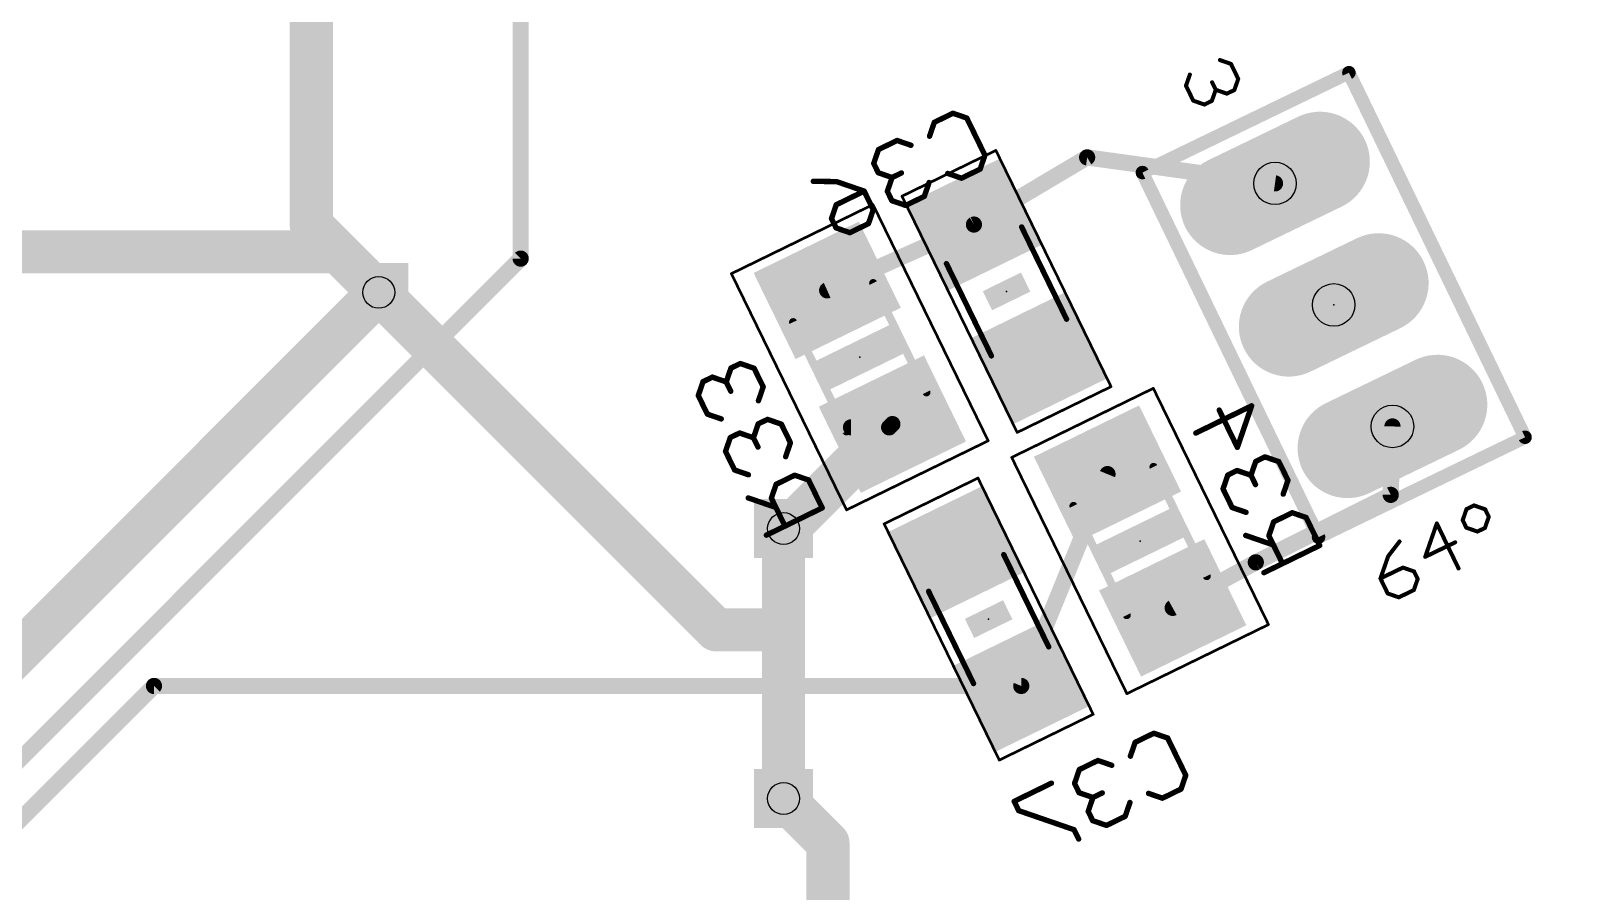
# Model space of a CAD drawing. Extents: x 4 to 288, y -28 to 191.
# Drawn here: x 197.92 to 226.95, y 130.97 to 147.16 of the extents above; entities that cross this region are included whole.
import ezdxf

# ---------------------------------------------------------------- set-up
doc = ezdxf.new("R2010")
doc.units = 0
doc.header["$MEASUREMENT"] = 0
doc.layers.get('0').update_dxf_attribs({"linetype": 'CONTINUOUS'})
for name, color, linetype in [('1', 22, 'CONTINUOUS'), ('16', 175, 'CONTINUOUS'), ('17', 82, 'CONTINUOUS'), ('18', 82, 'CONTINUOUS'), ('20', 7, 'CONTINUOUS'), ('21', 2, 'CONTINUOUS'), ('23', 7, 'CONTINUOUS'), ('24', 7, 'CONTINUOUS'), ('25', 2, 'CONTINUOUS'), ('26', 3, 'CONTINUOUS'), ('29', 253, 'CONTINUOUS'), ('30', 253, 'CONTINUOUS'), ('32', 253, 'CONTINUOUS'), ('36', 253, 'CONTINUOUS'), ('40', 175, 'CONTINUOUS'), ('44', 253, 'CONTINUOUS'), ('52', 253, 'CONTINUOUS')]:
    doc.layers.add(name, color=color, linetype=linetype)

# ---------------------------------------------------------------- blocks, each defined once
blk = doc.blocks.new('LONGP100')
at = {"const_width": 1}
blk.add_lwpolyline([(-0.5, 0), (0.5, 0)], dxfattribs=at)
at = {"const_width": 0.5}
for points in [[(-0.5, 0.25, 1), (-0.5, -0.25)], [(0.5, -0.25, 1), (0.5, 0.25)]]:
    blk.add_lwpolyline(points, format="xyb", dxfattribs=at)
blk = doc.blocks.new('RECT')
blk.add_solid([(-0.5, -0.5), (0.5, -0.5), (-0.5, 0.5), (0.5, 0.5)])
blk = doc.blocks.new('SQUAREV')
blk.add_solid([(-0.5, -0.5), (0.5, -0.5), (-0.5, 0.5), (0.5, 0.5)])

msp = doc.modelspace()

# ---------------------------------------------------------------- linework, layer by layer
at = {"layer": '1', "const_width": 0.8128}
for points in [[(180.34, 143.002), (203.708, 143.002)], [(203.708, 143.002), (204.47, 142.24)], [(193.04, 130.81), (204.47, 142.24)], [(210.82, 135.89), (204.47, 142.24)], [(212.09, 135.89), (212.09, 137.795)], [(212.09, 135.89), (210.82, 135.89)], [(212.09, 132.715), (212.09, 135.89)]]:
    msp.add_lwpolyline(points, dxfattribs=at)
at = {"layer": '1', "const_width": 0.4064}
for points in [[(203.8517, 143.1457, 1), (203.5643, 142.8583)], [(203.708, 142.7988, 1), (203.708, 143.2052)], [(204.6137, 142.3837, 1), (204.3263, 142.0963)], [(204.6137, 142.0963, 1), (204.3263, 142.3837)], [(204.3263, 142.0963, 1), (204.6137, 142.3837)], [(212.2932, 137.795, 1), (211.8868, 137.795)], [(210.82, 136.0932, 1), (210.82, 135.6868)], [(210.6763, 135.7463, 1), (210.9637, 136.0337)], [(212.2932, 135.89, 1), (211.8868, 135.89)], [(212.09, 135.6868, 1), (212.09, 136.0932)], [(211.8868, 135.89, 1), (212.2932, 135.89)], [(211.8868, 132.715, 1), (212.2932, 132.715)]]:
    msp.add_lwpolyline(points, format="xyb", dxfattribs=at)
at = {"layer": '16'}
for points, const_width in [([(203.2, 143.51), (203.2, 155.6025)], 0.8128), ([(207.1417, 151.5749), (207.1417, 142.875)], 0.3048), ([(217.805, 144.78), (215.6736, 143.5161)], 0.3048), ([(221.3414, 144.2906), (217.805, 144.78)], 0.3048), ([(204.47, 142.24), (203.2, 143.51)], 0.8128), ([(215.6736, 143.5161), (212.9114, 142.2778)], 0.3048), ([(167.64, 103.3733), (207.1417, 142.875)], 0.3048), ([(212.1726, 137.795), (214.1388, 139.7612)], 0.8128), ([(213.36, 139.7), (214.0776, 139.7)], 0.3048), ([(214.0776, 139.7), (214.1388, 139.7612)], 0.3048), ([(223.52, 138.43), (223.5523, 139.717)], 0.3048), ([(218.1882, 138.8196), (216.5645, 134.8336)], 0.3048), ([(220.98, 137.16), (223.52, 138.43)], 0.3048), ([(212.09, 137.795), (212.1726, 137.795)], 0.8128), ([(219.4157, 136.303), (220.98, 137.16)], 0.3048), ([(200.2386, 134.8336), (168.275, 102.87)], 0.3048), ([(216.5645, 134.8336), (200.2386, 134.8336)], 0.3048), ([(212.9257, 131.8793), (212.09, 132.715)], 0.8128), ([(212.9257, 121.4857), (212.9257, 131.8793)], 0.8128)]:
    msp.add_lwpolyline(points, dxfattribs=dict(at, const_width=const_width))
for points, const_width in [([(217.8154, 144.8555, 1), (217.7946, 144.7045)], 0.1524), ([(217.8439, 144.7145, 1), (217.7661, 144.8455)], 0.1524), ([(221.3309, 144.2151, 1), (221.3518, 144.3661)], 0.1524), ([(203.3437, 143.6537, 1), (203.0563, 143.3663)], 0.4064), ([(202.9968, 143.51, 1), (203.4032, 143.51)], 0.4064), ([(215.6348, 143.5816, 1), (215.7125, 143.4505)], 0.1524), ([(215.7048, 143.4466, 1), (215.6425, 143.5856)], 0.1524), ([(207.0655, 142.875, 1), (207.2179, 142.875)], 0.1524), ([(207.1956, 142.8211, 1), (207.0878, 142.9289)], 0.1524), ([(204.3263, 142.0963, 1), (204.6137, 142.3837)], 0.4064), ([(212.8802, 142.3474, 1), (212.9426, 142.2083)], 0.1524), ([(214.2825, 139.6175, 1), (213.9951, 139.9049)], 0.4064), ([(213.36, 139.7762, 1), (213.36, 139.6238)], 0.1524), ([(214.0237, 139.7539, 1), (214.1315, 139.6461)], 0.1524), ([(214.0776, 139.6238, 1), (214.0776, 139.7762)], 0.1524), ([(214.1927, 139.7073, 1), (214.0849, 139.8151)], 0.1524), ([(223.6285, 139.7151, 1), (223.4762, 139.7189)], 0.1524), ([(218.2588, 138.7909, 1), (218.1177, 138.8484)], 0.1524), ([(223.4438, 138.4319, 1), (223.5962, 138.4281)], 0.1524), ([(223.5541, 138.3618, 1), (223.4859, 138.4982)], 0.1524), ([(212.09, 137.9982, 1), (212.09, 137.5918)], 0.4064), ([(212.1726, 137.5918, 1), (212.1726, 137.9982)], 0.4064), ([(212.0289, 137.9387, 1), (212.3163, 137.6513)], 0.4064), ([(220.9459, 137.2282, 1), (221.0141, 137.0918)], 0.1524), ([(221.0166, 137.0932, 1), (220.9434, 137.2268)], 0.1524), ([(219.3791, 136.3698, 1), (219.4523, 136.2362)], 0.1524), ([(200.2386, 134.9098, 1), (200.2386, 134.7574)], 0.1524), ([(200.2925, 134.7797, 1), (200.1847, 134.8875)], 0.1524), ([(216.494, 134.8624, 1), (216.6351, 134.8049)], 0.1524), ([(216.5645, 134.7574, 1), (216.5645, 134.9098)], 0.1524), ([(212.2337, 132.8587, 1), (211.9463, 132.5713)], 0.4064), ([(213.1289, 131.8793, 1), (212.7225, 131.8793)], 0.4064), ([(212.782, 131.7356, 1), (213.0694, 132.023)], 0.4064)]:
    msp.add_lwpolyline(points, format="xyb", dxfattribs=dict(at, const_width=const_width))
at = {"layer": '20', "const_width": 0.0254}
msp.add_lwpolyline([(71.1264, 186.0347, 2.9429), (202.1142, 186.0347)], format="xyb", dxfattribs=at)
at = {"layer": '21'}
for points, const_width in [([(220.3032, 146.6119), (220.5126, 146.539)], 0.0762), ([(222.7324, 146.3737), (218.8448, 144.4943)], 0.254), ([(219.6658, 146.1296), (219.7387, 146.339)], 0.0762), ([(220.5126, 146.539), (220.6491, 146.2567)], 0.0762), ([(226.0489, 139.5132), (222.7324, 146.3737)], 0.254), ([(219.8022, 145.8474), (219.6658, 146.1296)], 0.0762), ([(220.2256, 146.0521), (220.1527, 145.8427)], 0.0762), ([(220.2256, 146.0521), (220.1574, 146.1932)], 0.0762), ([(220.435, 145.9791), (220.2256, 146.0521)], 0.0762), ([(220.5762, 146.0474), (220.435, 145.9791)], 0.0762), ([(220.6491, 146.2567), (220.5762, 146.0474)], 0.0762), ([(220.0116, 145.7745), (219.8022, 145.8474)], 0.0762), ([(220.1527, 145.8427), (220.0116, 145.7745)], 0.0762), ([(222.1613, 137.6339), (218.8448, 144.4943)], 0.254), ([(226.0489, 139.5132), (222.1613, 137.6339)], 0.254)]:
    msp.add_lwpolyline(points, dxfattribs=dict(at, const_width=const_width))
for points, const_width in [([(220.3095, 146.6299, 1), (220.297, 146.5939)], 0.0381), ([(219.7567, 146.3327, 1), (219.7207, 146.3453)], 0.0381), ([(220.5298, 146.5473, 1), (220.4955, 146.5307)], 0.0381), ([(220.5063, 146.521, 1), (220.5189, 146.557)], 0.0381), ([(222.7896, 146.4013, 1), (222.6752, 146.346)], 0.127), ([(222.76, 146.3165, 1), (222.7048, 146.4308)], 0.127), ([(219.6829, 146.1379, 1), (219.6486, 146.1214)], 0.0381), ([(219.6478, 146.1359, 1), (219.6838, 146.1234)], 0.0381), ([(220.1746, 146.2015, 1), (220.1403, 146.1849)], 0.0381), ([(220.2319, 146.07, 1), (220.2194, 146.0341)], 0.0381), ([(220.2436, 146.0458, 1), (220.2077, 146.0583)], 0.0381), ([(220.2085, 146.0438, 1), (220.2428, 146.0603)], 0.0381), ([(220.5582, 146.0536, 1), (220.5941, 146.0411)], 0.0381), ([(220.5844, 146.0302, 1), (220.5679, 146.0645)], 0.0381), ([(220.6671, 146.2505, 1), (220.6311, 146.263)], 0.0381), ([(220.6319, 146.2485, 1), (220.6662, 146.265)], 0.0381), ([(219.8085, 145.8654, 1), (219.796, 145.8294)], 0.0381), ([(219.7851, 145.8391, 1), (219.8194, 145.8557)], 0.0381), ([(220.0033, 145.7916, 1), (220.0199, 145.7573)], 0.0381), ([(220.0053, 145.7565, 1), (220.0179, 145.7924)], 0.0381), ([(220.1347, 145.8489, 1), (220.1707, 145.8364)], 0.0381), ([(220.161, 145.8255, 1), (220.1444, 145.8598)], 0.0381), ([(220.4267, 145.9963, 1), (220.4433, 145.962)], 0.0381), ([(220.4288, 145.9612, 1), (220.4413, 145.9971)], 0.0381), ([(218.902, 144.522, 1), (218.7877, 144.4667)], 0.127), ([(218.8172, 144.5515, 1), (218.8725, 144.4372)], 0.127), ([(225.9917, 139.4856, 1), (226.106, 139.5409)], 0.127), ([(226.0765, 139.4561, 1), (226.0212, 139.5704)], 0.127), ([(222.1337, 137.6911, 1), (222.1889, 137.5767)], 0.127), ([(222.1041, 137.6063, 1), (222.2185, 137.6615)], 0.127)]:
    msp.add_lwpolyline(points, format="xyb", dxfattribs=dict(at, const_width=const_width))
at = {"layer": '23'}
msp.add_point((222.4469, 142.0038), dxfattribs=at)
at = {"layer": '24'}
for p in [(216.2874, 142.2578), (213.5251, 141.0195), (218.802, 137.5613), (215.9508, 136.0919)]:
    msp.add_point(p, dxfattribs=at)
at = {"layer": '25', "const_width": 0.0762}
for points in [[(224.8743, 137.953), (224.9472, 138.1624)], [(224.9472, 138.1624), (225.0883, 138.2306)], [(225.0883, 138.2306), (225.2977, 138.1577)], [(224.3872, 137.8917), (224.1685, 137.2636)], [(224.7966, 137.0449), (224.3872, 137.8917)], [(224.9425, 137.8119), (224.8743, 137.953)], [(225.3659, 138.0166), (225.293, 137.8072)], [(225.2977, 138.1577), (225.3659, 138.0166)], [(225.1519, 137.739), (224.9425, 137.8119)], [(225.293, 137.8072), (225.1519, 137.739)], [(223.6861, 137.5528), (223.472, 137.2752)], [(224.1685, 137.2636), (224.733, 137.5365)], [(223.472, 137.2752), (223.3262, 136.8564)], [(223.7496, 137.0611), (223.3262, 136.8564)], [(223.959, 136.9882), (223.7496, 137.0611)], [(223.3262, 136.8564), (223.4627, 136.5741)], [(223.9543, 136.6377), (224.0272, 136.8471)], [(224.0272, 136.8471), (223.959, 136.9882)], [(223.4627, 136.5741), (223.672, 136.5012)], [(223.672, 136.5012), (223.9543, 136.6377)]]:
    msp.add_lwpolyline(points, dxfattribs=at)
at = {"layer": '25', "const_width": 0.0381}
for points in [[(224.9652, 138.1561, 1), (224.9292, 138.1687)], [(225.0946, 138.2486, 1), (225.0821, 138.2126)], [(225.0966, 138.2135, 1), (225.08, 138.2478)], [(224.4044, 137.9, 1), (224.3701, 137.8834)], [(224.4052, 137.8854, 1), (224.3692, 137.898)], [(224.8914, 137.9613, 1), (224.8571, 137.9447)], [(224.8563, 137.9593, 1), (224.8923, 137.9468)], [(224.9389, 138.1796, 1), (224.9555, 138.1453)], [(225.3149, 138.166, 1), (225.2805, 138.1494)], [(225.2914, 138.1397, 1), (225.304, 138.1757)], [(225.3839, 138.0103, 1), (225.3479, 138.0228)], [(225.3488, 138.0083, 1), (225.3831, 138.0249)], [(224.9488, 137.8299, 1), (224.9362, 137.7939)], [(224.9254, 137.8036, 1), (224.9597, 137.8202)], [(225.1436, 137.7561, 1), (225.1602, 137.7218)], [(225.1456, 137.721, 1), (225.1581, 137.757)], [(225.275, 137.8135, 1), (225.311, 137.8009)], [(225.3013, 137.7901, 1), (225.2847, 137.8244)], [(223.7012, 137.5411, 1), (223.671, 137.5644)], [(224.7413, 137.5194, 1), (224.7247, 137.5537)], [(223.457, 137.2868, 1), (223.4871, 137.2635)], [(223.49, 137.2689, 1), (223.454, 137.2814)], [(223.7559, 137.0791, 1), (223.7434, 137.0431)], [(223.7579, 137.044, 1), (223.7413, 137.0783)], [(224.1602, 137.2807, 1), (224.1768, 137.2464)], [(224.1505, 137.2698, 1), (224.1865, 137.2573)], [(224.7794, 137.0366, 1), (224.8137, 137.0531)], [(223.3434, 136.8647, 1), (223.3091, 136.8481)], [(223.3179, 136.8736, 1), (223.3345, 136.8393)], [(223.3082, 136.8627, 1), (223.3442, 136.8502)], [(223.9762, 136.9965, 1), (223.9419, 136.9799)], [(223.9527, 136.9702, 1), (223.9653, 137.0062)], [(224.0452, 136.8408, 1), (224.0092, 136.8533)], [(224.0101, 136.8388, 1), (224.0444, 136.8553)], [(223.4689, 136.5921, 1), (223.4564, 136.5561)], [(223.4455, 136.5658, 1), (223.4798, 136.5824)], [(223.6638, 136.5184, 1), (223.6803, 136.4841)], [(223.6658, 136.4832, 1), (223.6783, 136.5192)], [(223.9363, 136.644, 1), (223.9723, 136.6314)], [(223.9626, 136.6205, 1), (223.946, 136.6548)]]:
    msp.add_lwpolyline(points, format="xyb", dxfattribs=at)
at = {"layer": '26', "const_width": 0.1016}
for points in [[(214.8383, 145.179), (214.928, 145.4396)], [(214.928, 145.4396), (215.2783, 145.6105)], [(215.2783, 145.6105), (215.5389, 145.5208)], [(215.5389, 145.5208), (215.8807, 144.8201)], [(213.8769, 144.927), (213.7872, 144.6664)], [(214.2273, 145.0979), (213.8769, 144.927)], [(214.4879, 145.0081), (214.2273, 145.0979)], [(213.7872, 144.6664), (213.8726, 144.4912)], [(215.791, 144.5595), (215.4406, 144.3886)], [(215.8807, 144.8201), (215.791, 144.5595)], [(212.6507, 144.3289), (213.0865, 144.3246)], [(213.0865, 144.3246), (213.6077, 144.1452)], [(213.8726, 144.4912), (214.1333, 144.4015)], [(214.1333, 144.4015), (214.0435, 144.1409)], [(214.1333, 144.4015), (214.3084, 144.4869)], [(214.7399, 144.0468), (214.8297, 144.3074)], [(215.4406, 144.3886), (215.18, 144.4783)], [(213.0822, 143.8888), (213.6077, 144.1452)], [(213.6077, 144.1452), (213.7786, 143.7948)], [(214.0435, 144.1409), (214.129, 143.9657)], [(214.129, 143.9657), (214.3896, 143.876)], [(214.3896, 143.876), (214.7399, 144.0468)], [(212.9925, 143.6282), (213.0822, 143.8888)], [(213.7786, 143.7948), (213.6889, 143.5342)], [(213.0779, 143.4531), (212.9925, 143.6282)], [(213.3385, 143.3633), (213.0779, 143.4531)], [(213.6889, 143.5342), (213.3385, 143.3633)], [(211.1001, 140.8156), (211.0104, 140.555)], [(211.2753, 140.9011), (211.1001, 140.8156)], [(211.5359, 140.8114), (211.2753, 140.9011)], [(211.7068, 140.461), (211.5359, 140.8114)], [(210.5746, 140.5593), (210.4848, 140.2987)], [(210.7497, 140.6448), (210.5746, 140.5593)], [(211.0104, 140.555), (210.7497, 140.6448)], [(211.0104, 140.555), (211.0958, 140.3799)], [(210.4848, 140.2987), (210.6557, 139.9484)], [(211.617, 140.2004), (211.7068, 140.461)], [(210.6557, 139.9484), (210.9163, 139.8586)], [(219.8508, 139.5927), (220.9019, 140.1053)], [(220.6327, 139.3235), (220.2909, 140.0242)], [(220.9019, 140.1053), (220.6327, 139.3235)], [(211.6127, 139.7646), (211.523, 139.504)], [(211.7879, 139.85), (211.6127, 139.7646)], [(212.0485, 139.7603), (211.7879, 139.85)], [(212.2194, 139.41), (212.0485, 139.7603)], [(211.0872, 139.5083), (210.9975, 139.2477)], [(211.2624, 139.5937), (211.0872, 139.5083)], [(211.523, 139.504), (211.2624, 139.5937)], [(211.523, 139.504), (211.6084, 139.3288)], [(212.1296, 139.1493), (212.2194, 139.41)], [(210.9975, 139.2477), (211.1683, 138.8973)], [(220.9787, 139.0586), (220.889, 138.798)], [(221.1539, 139.144), (220.9787, 139.0586)], [(221.4145, 139.0543), (221.1539, 139.144)], [(221.5854, 138.7039), (221.4145, 139.0543)], [(211.1683, 138.8973), (211.4289, 138.8076)], [(212.3005, 138.799), (211.9502, 138.6281)], [(212.5611, 138.7093), (212.3005, 138.799)], [(220.4532, 138.8023), (220.3635, 138.5417)], [(220.6284, 138.8877), (220.4532, 138.8023)], [(220.889, 138.798), (220.6284, 138.8877)], [(220.889, 138.798), (220.9744, 138.6228)], [(211.9502, 138.6281), (211.8604, 138.3675)], [(212.8175, 138.1837), (212.5611, 138.7093)], [(220.3635, 138.5417), (220.5343, 138.1913)], [(221.4956, 138.4433), (221.5854, 138.7039)], [(211.9459, 138.1923), (211.4247, 138.3718)], [(211.7664, 137.6711), (212.8175, 138.1837)], [(211.8604, 138.3675), (212.1167, 137.842)], [(220.5343, 138.1913), (220.7949, 138.1016)], [(221.3162, 137.9221), (221.2264, 137.6615)], [(221.6665, 138.093), (221.3162, 137.9221)], [(221.9271, 138.0032), (221.6665, 138.093)], [(222.1834, 137.4777), (221.9271, 138.0032)], [(221.3119, 137.4863), (220.7906, 137.6658)], [(221.2264, 137.6615), (221.4827, 137.136)], [(221.1324, 136.9651), (222.1834, 137.4777)], [(218.7088, 133.7728), (219.0591, 133.9437)], [(219.0591, 133.9437), (219.3197, 133.854)], [(219.3197, 133.854), (219.6615, 133.1533)], [(218.619, 133.5122), (218.7088, 133.7728)], [(217.6577, 133.2602), (217.568, 132.9996)], [(218.0081, 133.4311), (217.6577, 133.2602)], [(218.2687, 133.3414), (218.0081, 133.4311)], [(217.1322, 133.0039), (216.4315, 132.6621)], [(217.568, 132.9996), (217.6534, 132.8244)], [(219.6615, 133.1533), (219.5718, 132.8927)], [(216.4315, 132.6621), (216.5169, 132.487)], [(217.6534, 132.8244), (217.914, 132.7347)], [(217.914, 132.7347), (217.8243, 132.4741)], [(217.914, 132.7347), (218.0892, 132.8201)], [(218.5207, 132.38), (218.6104, 132.6407)], [(219.2214, 132.7218), (218.9608, 132.8115)], [(219.5718, 132.8927), (219.2214, 132.7218)], [(216.5169, 132.487), (217.5594, 132.128)], [(217.8243, 132.4741), (217.9097, 132.2989)], [(218.1704, 132.2092), (218.5207, 132.38)], [(217.5594, 132.128), (217.6448, 131.9529)], [(217.9097, 132.2989), (218.1704, 132.2092)]]:
    msp.add_lwpolyline(points, dxfattribs=at)
at = {"layer": '26', "const_width": 0.0508}
for points in [[(214.9169, 145.4625, 1), (214.9391, 145.4168)], [(214.952, 145.4314, 1), (214.904, 145.4479)], [(215.2866, 145.6345, 1), (215.2701, 145.5865)], [(215.2895, 145.5877, 1), (215.2672, 145.6333)], [(215.5618, 145.5319, 1), (215.5161, 145.5096)], [(215.5307, 145.4968, 1), (215.5472, 145.5448)], [(214.8142, 145.1873, 1), (214.8623, 145.1708)], [(213.8658, 144.9498, 1), (213.8881, 144.9042)], [(213.901, 144.9187, 1), (213.8529, 144.9353)], [(214.2356, 145.1219, 1), (214.219, 145.0739)], [(214.2384, 145.0751, 1), (214.2162, 145.1207)], [(214.4796, 144.9841, 1), (214.4962, 145.0322)], [(213.81, 144.6775, 1), (213.7644, 144.6553)], [(213.7632, 144.6747, 1), (213.8112, 144.6581)], [(215.7669, 144.5677, 1), (215.815, 144.5512)], [(215.8021, 144.5366, 1), (215.7798, 144.5823)], [(215.9047, 144.8118, 1), (215.8567, 144.8283)], [(215.8579, 144.8089, 1), (215.9035, 144.8312)], [(212.651, 144.3543, 1), (212.6505, 144.3035)], [(213.0948, 144.3487, 1), (213.0782, 144.3006)], [(213.0863, 144.2992, 1), (213.0868, 144.35)], [(213.8809, 144.5152, 1), (213.8644, 144.4672)], [(213.8498, 144.4801, 1), (213.8955, 144.5024)], [(214.1221, 144.4243, 1), (214.1444, 144.3786)], [(214.1573, 144.3932, 1), (214.1092, 144.4097)], [(214.125, 144.3775, 1), (214.1415, 144.4255)], [(214.3196, 144.4641, 1), (214.2973, 144.5097)], [(214.8537, 144.2992, 1), (214.8056, 144.3157)], [(215.1883, 144.5023, 1), (215.1717, 144.4543)], [(215.4295, 144.4114, 1), (215.4518, 144.3658)], [(215.4323, 144.3646, 1), (215.4489, 144.4126)], [(213.6306, 144.1563, 1), (213.5849, 144.134)], [(213.6189, 144.1223, 1), (213.5966, 144.168)], [(213.5995, 144.1211, 1), (213.616, 144.1692)], [(214.0663, 144.152, 1), (214.0207, 144.1297)], [(214.0195, 144.1491, 1), (214.0675, 144.1326)], [(214.1372, 143.9897, 1), (214.1207, 143.9417)], [(214.7159, 144.0551, 1), (214.7639, 144.0386)], [(214.7511, 144.024, 1), (214.7288, 144.0697)], [(213.0711, 143.9117, 1), (213.0933, 143.866)], [(213.1062, 143.8806, 1), (213.0582, 143.8971)], [(213.8026, 143.7865, 1), (213.7546, 143.8031)], [(213.7558, 143.7837, 1), (213.8014, 143.8059)], [(214.1061, 143.9546, 1), (214.1518, 143.9768)], [(214.3784, 143.8988, 1), (214.4007, 143.8531)], [(214.3813, 143.8519, 1), (214.3978, 143.9)], [(213.0153, 143.6394, 1), (212.9696, 143.6171)], [(212.9685, 143.6365, 1), (213.0165, 143.62)], [(213.0862, 143.4771, 1), (213.0696, 143.429)], [(213.0551, 143.4419, 1), (213.1007, 143.4642)], [(213.6649, 143.5425, 1), (213.7129, 143.5259)], [(213.7, 143.5114, 1), (213.6777, 143.557)], [(213.3274, 143.3862, 1), (213.3497, 143.3405)], [(213.3303, 143.3393, 1), (213.3468, 143.3873)], [(211.089, 140.8385, 1), (211.1112, 140.7928)], [(211.1241, 140.8074, 1), (211.0761, 140.8239)], [(211.2835, 140.9251, 1), (211.267, 140.8771)], [(211.2864, 140.8783, 1), (211.2641, 140.9239)], [(211.5587, 140.8225, 1), (211.513, 140.8002)], [(211.5276, 140.7873, 1), (211.5441, 140.8354)], [(210.5634, 140.5822, 1), (210.5857, 140.5365)], [(210.5986, 140.5511, 1), (210.5505, 140.5676)], [(210.758, 140.6688, 1), (210.7415, 140.6208)], [(210.7609, 140.6219, 1), (210.7386, 140.6676)], [(211.0332, 140.5662, 1), (210.9875, 140.5439)], [(210.9863, 140.5633, 1), (211.0344, 140.5468)], [(211.0021, 140.531, 1), (211.0186, 140.5791)], [(210.5077, 140.3099, 1), (210.462, 140.2876)], [(210.4608, 140.307, 1), (210.5088, 140.2905)], [(211.073, 140.3687, 1), (211.1186, 140.391)], [(211.593, 140.2087, 1), (211.641, 140.1921)], [(211.7308, 140.4527, 1), (211.6827, 140.4693)], [(211.6839, 140.4499, 1), (211.7296, 140.4721)], [(210.664, 139.9724, 1), (210.6474, 139.9244)], [(210.6329, 139.9372, 1), (210.6785, 139.9595)], [(220.3137, 140.0353, 1), (220.2681, 140.0131)], [(220.9259, 140.0971, 1), (220.8779, 140.1136)], [(220.913, 140.0825, 1), (220.8907, 140.1282)], [(210.908, 139.8346, 1), (210.9246, 139.8827)], [(211.6016, 139.7874, 1), (211.6239, 139.7418)], [(211.6367, 139.7563, 1), (211.5887, 139.7729)], [(211.7962, 139.8741, 1), (211.7796, 139.826)], [(211.799, 139.8272, 1), (211.7768, 139.8729)], [(212.0713, 139.7714, 1), (212.0257, 139.7492)], [(212.0402, 139.7363, 1), (212.0568, 139.7843)], [(211.0761, 139.5311, 1), (211.0983, 139.4855)], [(211.1112, 139.5, 1), (211.0632, 139.5166)], [(211.2706, 139.6177, 1), (211.2541, 139.5697)], [(211.2735, 139.5709, 1), (211.2512, 139.6166)], [(211.5458, 139.5151, 1), (211.5002, 139.4929)], [(211.499, 139.5123, 1), (211.547, 139.4957)], [(211.5147, 139.48, 1), (211.5313, 139.528)], [(211.5856, 139.3177, 1), (211.6312, 139.3399)], [(212.2434, 139.4017, 1), (212.1954, 139.4182)], [(212.1966, 139.3988, 1), (212.2422, 139.4211)], [(219.8397, 139.6155, 1), (219.862, 139.5699)], [(211.0203, 139.2588, 1), (210.9746, 139.2365)], [(210.9734, 139.2559, 1), (211.0215, 139.2394)], [(212.1056, 139.1576, 1), (212.1537, 139.1411)], [(220.6086, 139.3318, 1), (220.6567, 139.3152)], [(220.6098, 139.3124, 1), (220.6555, 139.3346)], [(220.9676, 139.0814, 1), (220.9898, 139.0358)], [(221.0027, 139.0503, 1), (220.9547, 139.0669)], [(221.1622, 139.168, 1), (221.1456, 139.12)], [(221.165, 139.1212, 1), (221.1428, 139.1669)], [(221.4373, 139.0654, 1), (221.3917, 139.0431)], [(221.4062, 139.0303, 1), (221.4228, 139.0783)], [(211.1766, 138.9213, 1), (211.1601, 138.8733)], [(211.1455, 138.8862, 1), (211.1912, 138.9085)], [(211.4207, 138.7836, 1), (211.4372, 138.8316)], [(212.3088, 138.823, 1), (212.2923, 138.775)], [(212.3117, 138.7762, 1), (212.2894, 138.8218)], [(220.4421, 138.8251, 1), (220.4643, 138.7794)], [(220.4772, 138.794, 1), (220.4292, 138.8105)], [(220.6366, 138.9117, 1), (220.6201, 138.8637)], [(220.6395, 138.8649, 1), (220.6172, 138.9105)], [(220.9118, 138.8091, 1), (220.8661, 138.7868)], [(220.865, 138.8062, 1), (220.913, 138.7897)], [(220.8807, 138.774, 1), (220.8972, 138.822)], [(211.939, 138.6509, 1), (211.9613, 138.6053)], [(211.9742, 138.6198, 1), (211.9262, 138.6364)], [(212.584, 138.7204, 1), (212.5383, 138.6981)], [(212.5529, 138.6852, 1), (212.5694, 138.7333)], [(220.3863, 138.5528, 1), (220.3406, 138.5305)], [(220.3394, 138.5499, 1), (220.3875, 138.5334)], [(220.9516, 138.6117, 1), (220.9972, 138.6339)], [(221.6094, 138.6957, 1), (221.5614, 138.7122)], [(221.5625, 138.6928, 1), (221.6082, 138.7151)], [(211.4329, 138.3958, 1), (211.4164, 138.3478)], [(211.8833, 138.3786, 1), (211.8376, 138.3564)], [(211.8364, 138.3758, 1), (211.8845, 138.3592)], [(211.9376, 138.1683, 1), (211.9541, 138.2163)], [(212.7946, 138.1726, 1), (212.8403, 138.1949)], [(212.8286, 138.1609, 1), (212.8063, 138.2066)], [(220.5426, 138.2153, 1), (220.5261, 138.1673)], [(220.5115, 138.1802, 1), (220.5572, 138.2024)], [(221.4716, 138.4516, 1), (221.5197, 138.4351)], [(220.7867, 138.0776, 1), (220.8032, 138.1256)], [(221.305, 137.9449, 1), (221.3273, 137.8993)], [(221.3402, 137.9138, 1), (221.2921, 137.9304)], [(221.6748, 138.117, 1), (221.6582, 138.069)], [(221.6777, 138.0701, 1), (221.6554, 138.1158)], [(221.95, 138.0144, 1), (221.9043, 137.9921)], [(221.9189, 137.9792, 1), (221.9354, 138.0273)], [(211.7553, 137.6939, 1), (211.7775, 137.6483)], [(212.0939, 137.8308, 1), (212.1396, 137.8531)], [(220.7989, 137.6898, 1), (220.7824, 137.6418)], [(221.2493, 137.6726, 1), (221.2036, 137.6503)], [(221.2024, 137.6698, 1), (221.2504, 137.6532)], [(221.3036, 137.4623, 1), (221.3201, 137.5103)], [(222.1606, 137.4666, 1), (222.2063, 137.4889)], [(222.1946, 137.4549, 1), (222.1723, 137.5005)], [(221.4599, 137.1248, 1), (221.5056, 137.1471)], [(221.1213, 136.9879, 1), (221.1435, 136.9423)], [(219.0674, 133.9677, 1), (219.0509, 133.9197)], [(219.0703, 133.9209, 1), (219.048, 133.9666)], [(219.3426, 133.8651, 1), (219.2969, 133.8428)], [(219.3115, 133.83, 1), (219.328, 133.878)], [(218.6976, 133.7957, 1), (218.7199, 133.75)], [(218.7328, 133.7646, 1), (218.6848, 133.7811)], [(217.6466, 133.283, 1), (217.6689, 133.2374)], [(217.6817, 133.2519, 1), (217.6337, 133.2685)], [(218.0163, 133.4551, 1), (217.9998, 133.4071)], [(218.0192, 133.4083, 1), (217.9969, 133.4539)], [(218.2604, 133.3173, 1), (218.277, 133.3654)], [(218.595, 133.5205, 1), (218.6431, 133.504)], [(217.1433, 132.9811, 1), (217.1211, 133.0267)], [(217.5908, 133.0107, 1), (217.5452, 132.9885)], [(217.544, 133.0079, 1), (217.592, 132.9913)], [(219.6855, 133.145, 1), (219.6375, 133.1616)], [(219.6387, 133.1421, 1), (219.6843, 133.1644)], [(216.4543, 132.6733, 1), (216.4087, 132.651)], [(216.4204, 132.685, 1), (216.4426, 132.6393)], [(217.6617, 132.8484, 1), (217.6452, 132.8004)], [(217.6306, 132.8133, 1), (217.6763, 132.8356)], [(217.9029, 132.7575, 1), (217.9252, 132.7119)], [(217.9381, 132.7264, 1), (217.89, 132.743)], [(217.9058, 132.7107, 1), (217.9223, 132.7587)], [(218.1004, 132.7973, 1), (218.0781, 132.843)], [(218.6345, 132.6324, 1), (218.5864, 132.6489)], [(218.9691, 132.8355, 1), (218.9525, 132.7875)], [(219.2103, 132.7446, 1), (219.2325, 132.699)], [(219.2131, 132.6978, 1), (219.2297, 132.7458)], [(219.5477, 132.9009, 1), (219.5958, 132.8844)], [(219.5829, 132.8698, 1), (219.5606, 132.9155)], [(216.5252, 132.511, 1), (216.5087, 132.463)], [(216.4941, 132.4758, 1), (216.5398, 132.4981)], [(217.8471, 132.4852, 1), (217.8015, 132.4629)], [(217.8003, 132.4823, 1), (217.8483, 132.4658)], [(218.4967, 132.3883, 1), (218.5447, 132.3718)], [(218.5318, 132.3572, 1), (218.5096, 132.4029)], [(217.5822, 132.1392, 1), (217.5366, 132.1169)], [(217.5511, 132.104, 1), (217.5677, 132.152)], [(217.918, 132.3229, 1), (217.9015, 132.2749)], [(217.8869, 132.2878, 1), (217.9326, 132.31)], [(218.1592, 132.232, 1), (218.1815, 132.1863)], [(218.1621, 132.1851, 1), (218.1786, 132.2332)], [(217.622, 131.9417, 1), (217.6677, 131.964)]]:
    msp.add_lwpolyline(points, format="xyb", dxfattribs=at)
at = {"layer": '40', "const_width": 0.0508}
for points in [[(216.0868, 144.9114), (214.3197, 144.0496)], [(218.255, 140.466), (216.0868, 144.9114)], [(214.3197, 144.0496), (216.4879, 139.6041)], [(213.7739, 143.8923), (211.1081, 142.5921)], [(215.9421, 139.4469), (213.7739, 143.8923)], [(211.1081, 142.5921), (213.2763, 138.1467)], [(219.0508, 140.4341), (216.3849, 139.1339)], [(216.4879, 139.6041), (218.255, 140.466)], [(221.219, 135.9887), (219.0508, 140.4341)], [(213.2763, 138.1467), (215.9421, 139.4469)], [(216.3849, 139.1339), (218.5531, 134.6885)], [(215.7502, 138.7456), (213.9832, 137.8837)], [(217.9184, 134.3001), (215.7502, 138.7456)], [(213.9832, 137.8837), (216.1514, 133.4383)], [(218.5531, 134.6885), (221.219, 135.9887)], [(216.1514, 133.4383), (217.9184, 134.3001)]]:
    msp.add_lwpolyline(points, dxfattribs=at)
at = {"layer": '40', "const_width": 0.0254}
for points in [[(216.0982, 144.917, 1), (216.0754, 144.9058)], [(216.0923, 144.9, 1), (216.0812, 144.9228)], [(214.3312, 144.0551, 1), (214.3083, 144.044)], [(214.3142, 144.061, 1), (214.3253, 144.0382)], [(213.7853, 143.8979, 1), (213.7625, 143.8868)], [(213.7795, 143.8809, 1), (213.7684, 143.9038)], [(211.1195, 142.5977, 1), (211.0967, 142.5866)], [(211.1025, 142.6036, 1), (211.1137, 142.5807)], [(218.2435, 140.4604, 1), (218.2664, 140.4715)], [(218.2605, 140.4546, 1), (218.2494, 140.4774)], [(219.0622, 140.4397, 1), (219.0394, 140.4286)], [(219.0563, 140.4227, 1), (219.0452, 140.4456)], [(215.9307, 139.4413, 1), (215.9535, 139.4525)], [(215.9477, 139.4355, 1), (215.9365, 139.4583)], [(216.4824, 139.6156, 1), (216.4935, 139.5927)], [(216.4765, 139.5986, 1), (216.4993, 139.6097)], [(216.3964, 139.1395, 1), (216.3735, 139.1284)], [(216.3794, 139.1453, 1), (216.3905, 139.1225)], [(215.7616, 138.7511, 1), (215.7388, 138.74)], [(215.7558, 138.7341, 1), (215.7447, 138.757)], [(213.2707, 138.1581, 1), (213.2818, 138.1353)], [(213.2649, 138.1411, 1), (213.2877, 138.1523)], [(213.9946, 137.8893, 1), (213.9718, 137.8782)], [(213.9776, 137.8951, 1), (213.9888, 137.8723)], [(221.2075, 135.9831, 1), (221.2304, 135.9943)], [(221.2245, 135.9773, 1), (221.2134, 136.0001)], [(218.5476, 134.6999, 1), (218.5587, 134.6771)], [(218.5417, 134.6829, 1), (218.5645, 134.6941)], [(217.907, 134.2946, 1), (217.9298, 134.3057)], [(217.924, 134.2887, 1), (217.9128, 134.3115)], [(216.1458, 133.4497, 1), (216.1569, 133.4269)], [(216.14, 133.4327, 1), (216.1628, 133.4439)]]:
    msp.add_lwpolyline(points, format="xyb", dxfattribs=at)
at = {"layer": '44'}
for centre, radius in [((221.3414, 144.2906), 0.4), ((204.47, 142.24), 0.3), ((222.4469, 142.0038), 0.4), ((223.5523, 139.717), 0.4), ((212.09, 137.795), 0.3), ((212.09, 132.715), 0.3)]:
    msp.add_circle(centre, radius, dxfattribs=at)
at = {"layer": '52'}
for points, const_width in [([(216.5945, 143.4812, 1), (216.5488, 143.459)], 0.0508), ([(215.1798, 142.7913, 1), (215.1341, 142.769)], 0.0508), ([(213.8117, 142.431, 1), (213.7432, 142.3976)], 0.0762), ([(212.3049, 141.6961, 1), (212.2364, 141.6627)], 0.0762), ([(217.3949, 141.7243, 1), (217.4406, 141.7466)], 0.0508), ([(215.9802, 141.0343, 1), (216.0259, 141.0566)], 0.0508), ([(214.7453, 140.3429, 1), (214.8138, 140.3763)], 0.0762), ([(213.2385, 139.6081, 1), (213.307, 139.6415)], 0.0762), ([(219.0885, 138.9728, 1), (219.02, 138.9394)], 0.0762), ([(217.5818, 138.2379, 1), (217.5133, 138.2045)], 0.0762), ([(216.258, 137.3154, 1), (216.2123, 137.2931)], 0.0508), ([(220.0221, 136.8847, 1), (220.0906, 136.9181)], 0.0762), ([(214.8433, 136.6254, 1), (214.7976, 136.6031)], 0.0508), ([(218.5154, 136.1499, 1), (218.5839, 136.1833)], 0.0762), ([(217.0584, 135.5585, 1), (217.104, 135.5807)], 0.0508), ([(215.6436, 134.8685, 1), (215.6893, 134.8907)], 0.0508)]:
    msp.add_lwpolyline(points, format="xyb", dxfattribs=dict(at, const_width=const_width))
for points, const_width in [([(216.5717, 143.4701), (217.4177, 141.7354)], 0.1016), ([(215.157, 142.7801), (216.003, 141.0454)], 0.1016), ([(214.7795, 140.3596), (213.7774, 142.4143)], 0.1524), ([(213.2728, 139.6248), (212.2707, 141.6794)], 0.1524), ([(219.0543, 138.9561), (220.0564, 136.9014)], 0.1524), ([(217.5475, 138.2212), (218.5496, 136.1666)], 0.1524), ([(216.2351, 137.3043), (217.0812, 135.5696)], 0.1016), ([(214.8204, 136.6143), (215.6665, 134.8796)], 0.1016)]:
    msp.add_lwpolyline(points, dxfattribs=dict(at, const_width=const_width))

# ---------------------------------------------------------------- block references
at = {"layer": '16', "xscale": 1.6}
for p, yscale, rotation in [((215.6736, 143.5161), 1.8, 296), ((212.9114, 142.2778), 2, 296), ((216.9011, 140.9995), 1.8, 296), ((214.1388, 139.7612), 2, 296), ((218.1882, 138.8196), 2, 116), ((215.3371, 137.3502), 1.8, 296), ((219.4157, 136.303), 2, 116), ((216.5645, 134.8336), 1.8, 296)]:
    msp.add_blockref('RECT', p, dxfattribs=dict(at, yscale=yscale, rotation=rotation))
at = {"layer": '17', "xscale": 1.6764, "yscale": 1.6764, "rotation": 205.8}
for p in [(221.3414, 144.2906), (221.3414, 144.2906), (222.4469, 142.0038), (222.4469, 142.0038), (223.5523, 139.717), (223.5523, 139.717)]:
    msp.add_blockref('LONGP100', p, dxfattribs=at)
at = {"layer": '18', "xscale": 1.108, "yscale": 1.108}
for p in [(204.47, 142.24), (204.47, 142.24), (212.09, 137.795), (212.09, 137.795), (212.09, 132.715), (212.09, 132.715)]:
    msp.add_blockref('SQUAREV', p, dxfattribs=at)
at = {"layer": '29', "xscale": 1.8796, "yscale": 1.8796, "rotation": 205.8}
for p in [(221.3414, 144.2906), (222.4469, 142.0038), (223.5523, 139.717)]:
    msp.add_blockref('LONGP100', p, dxfattribs=at)
at = {"layer": '30'}
for name, p, xscale, yscale, rotation in [('LONGP100', (221.3414, 144.2906), 1.8796, 1.8796, 205.8), ('RECT', (215.6736, 143.5161), 1.8032, 2.0032, 296), ('RECT', (212.9114, 142.2778), 1.8032, 2.2032, 296), ('LONGP100', (222.4469, 142.0038), 1.8796, 1.8796, 205.8), ('RECT', (216.9011, 140.9995), 1.8032, 2.0032, 296), ('LONGP100', (223.5523, 139.717), 1.8796, 1.8796, 205.8), ('RECT', (214.1388, 139.7612), 1.8032, 2.2032, 296), ('RECT', (218.1882, 138.8196), 1.8032, 2.2032, 116), ('RECT', (215.3371, 137.3502), 1.8032, 2.0032, 296), ('RECT', (219.4157, 136.303), 1.8032, 2.2032, 116), ('RECT', (216.5645, 134.8336), 1.8032, 2.0032, 296)]:
    msp.add_blockref(name, p, dxfattribs=dict(at, xscale=xscale, yscale=yscale, rotation=rotation))
at = {"layer": '32', "xscale": 1.6}
for p, yscale, rotation in [((215.6736, 143.5161), 1.8, 296), ((212.9114, 142.2778), 2, 296), ((216.9011, 140.9995), 1.8, 296), ((214.1388, 139.7612), 2, 296), ((218.1882, 138.8196), 2, 116), ((215.3371, 137.3502), 1.8, 296), ((219.4157, 136.303), 2, 116), ((216.5645, 134.8336), 1.8, 296)]:
    msp.add_blockref('RECT', p, dxfattribs=dict(at, yscale=yscale, rotation=rotation))
at = {"layer": '36'}
for p, xscale, yscale, rotation in [((216.2874, 142.2578), 0.3998, 0.8002, 296), ((213.5251, 141.0195), 0.6, 1.6002, 296), ((218.802, 137.5613), 0.6, 1.6002, 116), ((215.9508, 136.0919), 0.3998, 0.8002, 296)]:
    msp.add_blockref('RECT', p, dxfattribs=dict(at, xscale=xscale, yscale=yscale, rotation=rotation))
at = {"layer": '52'}
for p, xscale, yscale, rotation in [((215.7066, 143.4506), 0.7501, 1.7, 296), ((212.9071, 142.2866), 0.5842, 1.8288, 296), ((216.8682, 141.0649), 0.7501, 1.7, 296), ((214.1431, 139.7525), 0.5842, 1.8288, 296), ((218.184, 138.8284), 0.5842, 1.8288, 116), ((215.37, 137.2848), 0.7501, 1.7, 296), ((219.4199, 136.2943), 0.5842, 1.8288, 116), ((216.5316, 134.8991), 0.7501, 1.7, 296)]:
    msp.add_blockref('RECT', p, dxfattribs=dict(at, xscale=xscale, yscale=yscale, rotation=rotation))

doc.saveas('drawing.dxf')
